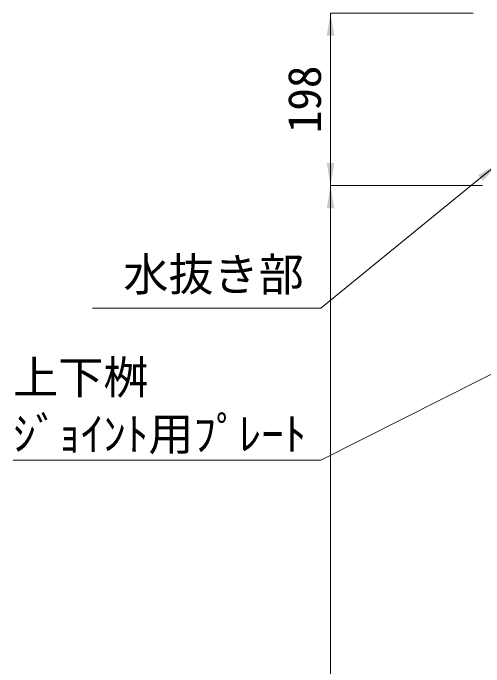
# Model space of a CAD drawing. Units: millimetres at full size; details may follow other scales. Extents: x 5964 to 125098, y -10801 to 28073.
# Drawn here: x 18372 to 18912, y 1670 to 2420 of the extents above; entities that cross this region are included whole.
import ezdxf
from ezdxf.enums import TextEntityAlignment as Align

# ---------------------------------------------------------------- set-up
doc = ezdxf.new("R2010")
doc.units = ezdxf.units.MM
doc.header["$LTSCALE"] = 19
for name, color, linetype, lineweight in [('0_2', 7, 'Continuous', 20), ('寸法線', 7, 'Continuous', 9), ('寸法表', 7, 'Continuous', 9)]:
    doc.layers.add(name, color=color, linetype=linetype, lineweight=lineweight)
doc.styles.add('ＭＳ ゴシック', font='')
doc.styles.get('ＭＳ ゴシック').set_extended_font_data('MS Gothic')

# ---------------------------------------------------------------- blocks, each defined once
blk = doc.blocks.new('filled_arrow')
at = {"color": 0, "linetype": 'Continuous', "lineweight": -2}
blk.add_solid([(7.5, 1.25), (0, 0), (7.5, -1.25)], dxfattribs=at)

msp = doc.modelspace()

# ---------------------------------------------------------------- linework, layer by layer
at = {"layer": '寸法線'}
for p, q in [((18736.27, 2420.36), (18736.27, 2222.34)), ((18899.97, 2420.36), (18736.27, 2420.36)), ((18910.73, 2222.34), (18736.27, 2222.34)), ((18736.27, 2222.34), (18736.27, 645.36)), ((18910.73, 2222.34), (18736.27, 2222.34))]:
    msp.add_line(p, q, dxfattribs=at)
msp.add_lwpolyline([(18928.68, 2247.54), (18908.51, 2231.14), (18725, 2081.85), (18462.95, 2081.85)], dxfattribs=at)
at = {"layer": '寸法表'}
msp.add_lwpolyline([(19049.97, 2070.89), (18725, 1907.36), (18371.8, 1907.36)], dxfattribs=at)

# ---------------------------------------------------------------- block references
at = {"layer": '寸法線', "xscale": 3.47, "yscale": 3.47}
for p, rotation in [((18736.27, 2420.36), 270), ((18736.27, 2222.34), 90), ((18928.68, 2247.54), 219.1), ((18736.27, 2222.34), 270)]:
    msp.add_blockref('filled_arrow', p, dxfattribs=dict(at, rotation=rotation))

# ---------------------------------------------------------------- texts
at = {"layer": '0_2', "style": 'ＭＳ ゴシック'}
msp.add_text('水抜き部', height=37.98, dxfattribs=at).set_placement((18601.98, 2120.51), align=Align.MIDDLE_CENTER)
at = {"layer": '寸法線', "style": 'ＭＳ ゴシック'}
msp.add_text('198', height=37.98, rotation=90, dxfattribs=at).set_placement((18706.27, 2321.35), align=Align.MIDDLE_CENTER)
at = {"layer": '寸法表', "style": 'ＭＳ ゴシック'}
for s, p in [('上下桝', (18371.8, 1972.05)), ('ｼﾞｮｲﾝﾄ用ﾌﾟﾚｰﾄ', (18371.8, 1907.05))]:
    msp.add_text(s, height=37.98, dxfattribs=at).set_placement(p, align=Align.BOTTOM_LEFT)

doc.saveas('drawing.dxf')
